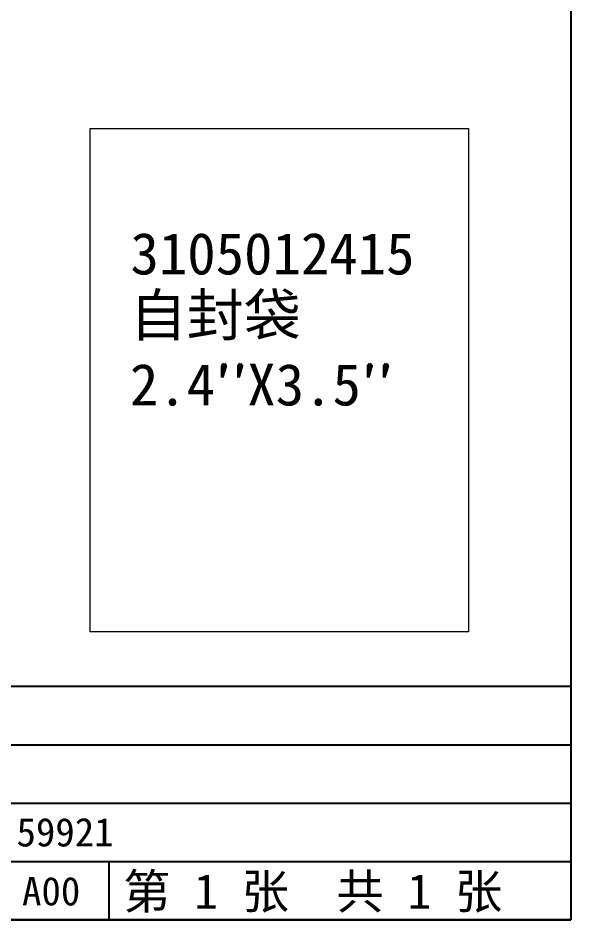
# Model space of a CAD drawing. Header units: millimetres. Extents: x 0 to 549, y 0 to 190.
# Drawn here: x 230.3 to 270, y 0 to 64.9 of the extents above; entities that cross this region are included whole.
import ezdxf

# ---------------------------------------------------------------- set-up
doc = ezdxf.new("R2010")
doc.units = ezdxf.units.MM
doc.styles.get("Standard").update_dxf_attribs({"font": 'SimSun.ttf'})

msp = doc.modelspace()

# ---------------------------------------------------------------- linework, layer by layer
for p, q in [((270, 190), (270, 0)), ((114.675, 16.8), (270, 16.801)), ((114.675, 12.6), (270, 12.601)), ((114.675, 8.4), (270, 8.401)), ((114.675, 4.2), (270, 4.2)), ((236.808, 4.2), (236.808, 0)), ((270, 0), (0, 0)), ((130.602, 0), (270, 0)), ((172.422, 0), (270, 0)), ((172.422, 0), (270, 0))]:
    msp.add_line(p, q)
at = {"lineweight": 13}
msp.add_lwpolyline([(235.466, 56.917), (262.628, 56.917), (262.628, 20.725), (235.466, 20.725)], close=True, dxfattribs=at)

# ---------------------------------------------------------------- texts
at = {"color": 1}
for s, height, p in [('3105012415', 3, (238.353, 46.418)), ('产品编号:59921', 2.0508, (217.582, 5.287)), ('A00', 2.0508, (230.564, 1.047))]:
    msp.add_text(s, height=height, dxfattribs=at).set_placement(p)
msp.add_text('第 1 张  共 1 张', height=2.5).set_placement((237.825, 0.805))
at = {"color": 1, "insert": (238.31, 44.998), "char_height": 3, "width": 35.50176, "attachment_point": 1}
msp.add_mtext('自封袋\\P2.4{\\fRomanC|b0|i0|c134|p0;"}X3.5{\\fRomanC|b0|i0|c134|p0;"}', dxfattribs=at)

doc.saveas('drawing.dxf')
